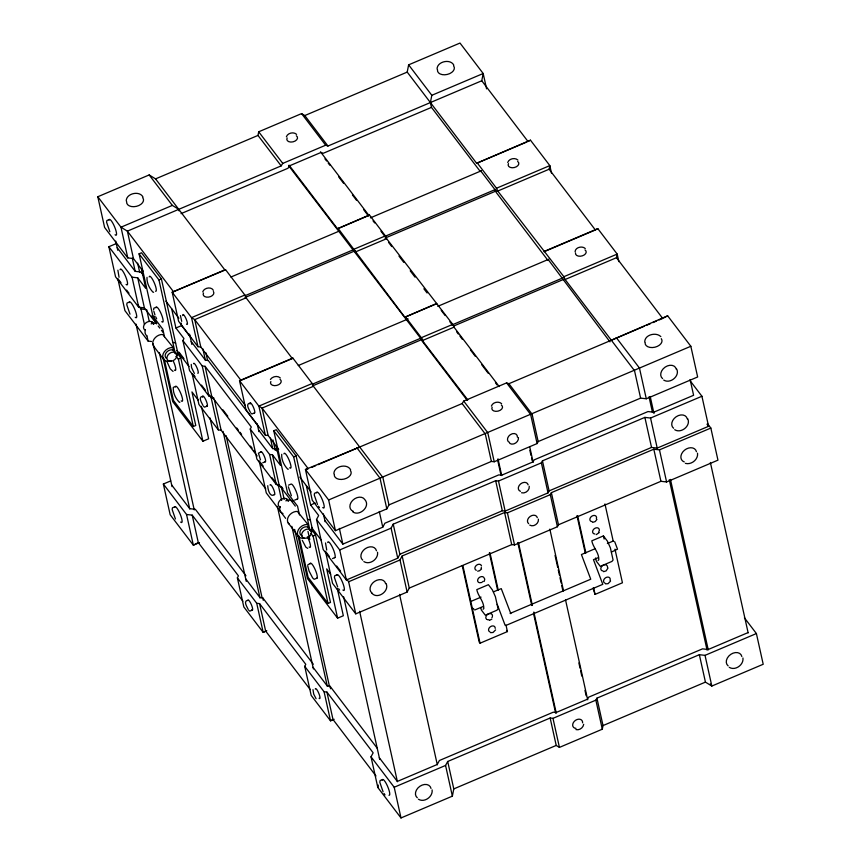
<?xml version="1.0" encoding="UTF-8"?>
<svg xmlns="http://www.w3.org/2000/svg" width="861" height="861" viewBox="0 0 861 861"><rect width="100%" height="100%" fill="white"/><g stroke="black" fill="none" stroke-linecap="round" stroke-linejoin="round"><path stroke-width="1.29" d="M153.592 309.842L153.839 308.195L156.282 307.162M359.683 447.02L305.451 469.503L312.252 500.209L335.446 530.667L386.815 508.873L388.957 504.901L382.876 477.478L313.447 386.288L312.209 383.489L292.848 358.068L292.331 358.553L246.095 297.82L244.858 295.022L225.496 269.59L224.979 270.074L155.561 178.884L149.168 174.944L97.799 196.738L120.981 227.196L127.374 231.146L281.181 165.882L257.988 135.425L258.698 131.798L301.576 113.598L304.783 115.568L327.966 146.026L481.762 80.762L483.182 73.508L460 43.05L408.631 64.844L407.21 72.098L476.628 163.289L526.781 142.011M408.631 64.844L431.813 95.302L430.392 102.556L431.469 107.377L480.287 171.511L480.804 171.027L494.989 189.657L496.237 192.455L547.639 259.979L548.156 259.495L609.965 341.849M699.358 654.694L705.439 682.116L711.832 686.056L763.201 664.261L756.399 633.556L705.03 655.35L699.358 654.694L596.931 698.153L595.855 700.144L552.977 718.343L550.147 718.009L447.709 761.479L453.79 788.902L452.369 796.156L401 817.95L377.818 787.492L378.291 785.071M618.865 261.658L617.186 254.081L597.825 228.649L595.36 229.962L549.124 169.23L549.824 165.603L530.473 140.182L476.628 163.289M659.042 319.991L662.712 318.441L616.476 257.708L617.186 254.081L563.858 276.704L497.755 191.034L496.506 188.236L477.155 162.804M550.147 718.009L556.217 745.432L559.424 747.402L602.302 729.202L603.012 725.575L596.931 698.153M608.038 567.948L606.144 570.886L603.583 571.672M583.704 724.284C583.231 727.771 579.388 730.569 575.934 729.59M202.722 291.911C203.949 287.822 211.236 286.293 213.356 290.308M286.379 136.791C287.639 132.906 293.709 131.55 296.604 134.37M507.699 162.503C508.959 158.607 515.029 157.262 517.924 160.081M491.394 406.091C492.653 402.195 498.723 400.849 501.619 403.669M117.871 270.182L119.055 277.296M147.005 277.371C146.596 282.666 149.394 288.607 153.15 292.32L153.613 292.245M180.423 315.546L181.714 321.357M191.25 364.375L191.562 367.593L194.371 373.437M267.76 485.679C267.728 489.016 269.784 498.078 274.616 494.558M281.708 454.317C281.31 459.613 284.098 465.553 287.854 469.267L288.327 469.18M307.732 564.934L310.423 563.309M325.523 542.947L326.706 550.05M312.984 689.661L313.727 694.16L316.095 698.723M484.259 581.358L484.786 578.99M495.592 629.886L493.041 632.48L490.533 632.652M596.921 519.431L595.209 521.572L592.648 522.358M610.589 581.078L608.049 583.672L605.541 583.855M257.17 456.018L211.741 396.351L208.911 396.028L189.549 370.596L182.887 340.558L183.963 338.567L175.924 328.009L171.651 308.733M295.323 506.139L279.093 484.829L276.263 484.495L256.901 459.074L250.25 429.026L251.315 427.045L205.079 366.312L202.249 365.979L182.887 340.558M266.813 630.801L263.175 632.351L243.814 606.919L237.378 577.86L238.443 575.869L192.207 515.136L186.546 514.48L163.353 484.022L170.693 480.912M689.919 380.497L701.919 396.254L708.581 426.292L657.212 448.086L651.54 447.429L549.103 490.899L548.037 492.879L505.149 511.079L502.318 510.756L399.891 554.215L397.75 558.186L346.38 579.991L323.187 549.533L316.525 519.484L318.667 515.513L310.627 504.955L306.355 485.679M334.165 719.279L330.527 720.818L311.176 695.397L304.729 666.328L305.795 664.348L259.57 603.615L256.729 603.281L237.378 577.86M316.525 519.484L339.718 549.942L391.088 528.148L393.229 524.177L495.656 480.707L498.497 481.041L541.375 462.841L542.452 460.85L644.878 417.391L650.55 418.048L701.919 396.254M346.24 578.603L348.64 581.756L400.01 559.962L402.152 555.98L504.589 512.521L507.42 512.844L550.297 494.655L551.374 492.664L653.811 449.205L659.472 449.862L710.842 428.057L717.956 460.161L666.586 481.956L660.925 481.299L558.488 524.769L557.422 526.749L514.534 544.948L511.703 544.615L409.266 588.085L407.124 592.056L355.754 613.85L332.572 583.392L325.458 551.298L329.451 556.55M388.957 504.901L491.383 461.431L494.225 461.765L537.103 443.566L538.168 441.575L640.606 398.116L646.277 398.772L697.647 376.978L690.834 346.273L667.652 315.815L611.342 340.235M377.818 787.492L371.016 756.787L373.157 752.815L326.922 692.083L324.08 691.76L304.729 666.328M371.016 756.787L394.198 787.245L445.567 765.451L447.709 761.479M281.181 165.882L282.763 163.407L325.652 145.208L327.966 146.026M318.107 464.671L462.12 403.551L463.713 401.086L506.591 382.887L508.905 383.705L532.098 414.163L538.168 441.575M270.397 379.453C272.42 376.408 277.554 375.299 280.299 377.957M481.525 569.035L479.373 570.832L477.651 571.155M599.256 532.561L596.242 534.627M289.07 165.151L337.501 228.768L369.444 214.949L385.394 235.892L386.632 238.691L452.746 324.371L453.995 327.169L499.197 386.546M369.444 214.949L368.928 215.433L320.496 151.816M338.018 228.283L404.853 317.235L436.796 303.416M483.075 609.276L483.817 608.576C484.043 601.172 478.027 596.339 476.8 589.624L488.413 584.694L492.395 589.914L495.398 596.673L498.088 608.813L496.894 610.245L485.281 615.163L481.31 609.943L480.836 607.834M598.072 560.479L598.825 559.779C599.052 552.375 593.025 547.542 591.808 540.826L603.421 535.897L607.392 541.117L610.395 547.876L613.086 560.016L611.902 561.437L600.289 566.366L596.307 561.146L595.608 557.982M491.879 619.081L489.435 620.415M180.767 357.81L195.77 425.485L193.327 426.518L178.431 359.317L180.767 357.81L176.946 352.784M315.481 534.756L330.484 602.431L328.041 603.464L313.135 536.252L315.481 534.756L311.65 529.73M530.473 140.182L527.997 141.495L481.762 80.762M192.207 515.136L198.288 542.559L193.348 545.185L170.166 514.727L163.353 484.022M663.702 317.913L667.652 315.815M259.57 603.615L265.64 631.038L263.175 632.351L256.729 603.281M326.922 692.083L333.003 719.505L330.527 720.818L324.08 691.76M155.561 178.884L257.988 135.425M304.783 115.568L407.21 72.098M109.304 219.49L106.861 220.534L106.603 222.256L109.853 231.695M179.088 210.88L178.744 209.341L172.351 205.402L120.981 227.196L127.783 257.902L133.455 258.558L143.184 271.344M431.813 95.302L483.182 73.508L486.583 88.855M181.047 213.636L287.972 168.261L289.565 165.796L320.992 152.462L323.305 153.269L431.469 107.377M156.551 323.865L144.39 307.883L138.718 307.226L115.535 276.768L108.873 246.72L116.213 243.609M164.505 336.769L162.826 329.214L152.881 316.138L139.062 253.812L141.505 252.779L161.405 278.921L177.452 351.32A8.158 6.059 -37.3 0 1 176.279 356.583M139.062 253.812L158.962 279.954L161.405 278.921M129.473 301.985L127.03 303.018L126.771 304.74L130.011 314.179M225.496 269.59L172.178 292.223L178.614 321.282L197.976 346.703L200.807 347.037L245.417 405.639M292.331 358.553L240.962 380.347L194.726 319.614L191.529 317.644L172.178 292.223L224.979 270.074M337.501 228.768L367.722 215.95M230.931 277.048L339.546 230.963M370.402 217.865L481.493 170.726M244.858 295.022L191.529 317.644L197.976 346.703M496.506 188.236L549.824 165.603L551.514 173.19M353.968 249.227L385.394 235.892M245.116 295.678L353.731 249.593M384.587 236.495L495.678 189.366M245.105 297.486L355.292 250.723M384.996 238.12L496.42 190.841M246.095 297.82L194.726 319.614L200.807 347.037M497.755 191.034L549.124 169.23M175.924 328.009L181.649 325.576L190.765 337.544M355.216 252.025L386.632 238.691M175.719 386.363L173.276 387.407C172.867 392.702 175.655 398.643 179.422 402.345L179.884 402.27M202.852 396.178C197.61 396.91 201.786 402.711 202.916 405.38M292.848 358.068L239.53 380.691L245.977 409.75L265.328 435.182L268.158 435.505L278.706 449.356M544.507 251.283L597.825 228.649M543.991 251.767L595.36 229.962M404.853 317.235L436.279 303.901M298.283 365.527L408.136 318.914M437.765 306.344L548.844 259.204M207.264 406.08L204.498 407.178L203.519 406.274M250.228 402.98C244.976 403.712 249.163 409.524 250.293 412.193M312.209 383.489L258.881 406.112L239.53 380.691L240.962 380.347M405.38 316.751L421.32 337.706L452.746 324.371M312.468 384.157L421.083 338.061M451.939 324.974L563.029 277.834M312.457 385.954L422.643 339.202M453.596 326.071L563.772 279.308M313.447 386.288L262.088 408.082L258.881 406.112L265.328 435.182M563.858 276.704L565.107 279.502L616.476 257.708M453.995 327.169L422.568 340.504L421.32 337.706M254.63 412.893L251.875 413.98L250.895 413.086M162.966 357.498L172.749 401.624L202.895 441.23L208.631 438.798L201.431 406.36M299.488 514.964L297.54 506.15L287.585 493.084L273.766 430.758L276.209 429.725L296.109 455.867L312.166 528.267A8.158 6.059 -37.3 0 1 311.865 531.764M261.044 451.81L258.44 453.23L260.496 459.914M265.457 461.722L262.702 462.809M174.869 506.774L172.426 507.818L172.168 509.54L175.418 518.979M273.766 430.758L293.666 456.9L296.109 455.867M311.983 467.265L315.653 465.704M508.905 383.705L644.362 326.222M646.805 325.189L650.475 323.628M652.929 322.595L656.599 321.035M288.543 485.141L290.986 484.108A8.158 1.776 67 0 1 296.087 491.233A8.158 1.776 67 0 1 297.131 499.046M297.605 498.971L294.688 500.09M316.966 492.255L314.513 493.299L314.265 495.021L317.505 504.46M199.461 542.591L193.348 545.185L186.546 514.48M310.627 504.955L315.212 503.007M307.366 469.051L305.451 469.503L328.633 499.961L690.834 346.273M332.486 558.606L334.94 557.562M248.076 600.149C242.824 600.881 247.01 606.682 248.14 609.362M317.031 578.172L314.125 579.292L312.651 577.946L309.099 571.101L307.732 565.989M252.477 610.062L249.722 611.149L248.743 610.245M337.125 574.75L334.681 575.783L334.423 577.505L337.663 586.944M297.96 535.746L307.452 578.57L337.609 618.176L343.335 615.744L337.297 588.493M471.161 601.322L481.051 597.125M493.418 591.884L501.253 588.623L510.81 613.613L510.153 613.409L590.743 579.216L581.423 554.538L595.016 548.769M607.36 543.528L613.538 540.912M483.344 606.402L474.723 609.986M598.244 557.637L593.466 559.672L602.786 584.339L505.784 625.506M611.396 552.062L617.509 549.189L614.668 541.644M462.271 565.774L479.179 642.048L480.061 643.199L507.43 631.587L505.999 625.118M593.035 588.074L595.059 594.402L622.438 582.789L614.98 549.178M382.521 779.539L380.078 780.572L379.819 782.305L383.07 791.743M748.08 632.587L708.172 649.517L702.501 648.86L588.612 697.195L587.546 699.175L556.12 712.51L553.289 712.187L439.39 760.511L437.248 764.482L397.341 781.422L379.324 757.755M453.79 788.902L556.217 745.432M603.012 725.575L705.439 682.116M173.05 371.446L170.209 368.842L166.905 361.405M307.754 548.392L305.816 547.122L302.265 540.277M117.193 247.688L135.199 271.355L140.87 272.011L143.152 275.003M108.873 246.72L132.056 277.177L137.728 277.834L145.767 288.403L141.495 269.127M137.792 304.794L140.989 308.991L146.661 309.648L149.222 321.207M121.003 282.731L117.796 278.534L124.92 310.627L148.103 341.085L151.504 341.483M207.953 393.552L211.171 397.793L214.012 398.126M192.1 373.652L198.934 404.466L218.296 429.887L221.126 430.22L265.737 488.822M250.25 429.026L269.601 454.457L272.431 454.78L280.482 465.349L276.209 446.073M276.112 483.086L278.534 486.261L281.364 486.594L282.989 488.725M313.318 664.251L262.713 597.782L259.871 597.459L245.686 578.829M377.452 748.51L330.064 686.26L327.223 685.926L313.049 667.297M166.345 358.284A5.435 4.036 -37.3 0 1 166.431 352.429A5.435 4.036 -37.3 0 1 172.932 350.061L173.416 350.319L173.362 347.683L172.609 347.532A8.158 6.059 -37.3 0 0 162.686 355.841A8.158 6.059 -37.3 0 0 171.49 360.598M685.378 463.369C691.34 465.08 698.422 459.451 697.539 453.177M521.551 492.783C525.328 493.859 529.806 490.307 529.257 486.336M311.467 531.603L309.4 529.3A5.435 4.036 -37.3 0 0 301.899 533.411A5.435 4.036 -37.3 0 0 306.204 538.179A5.435 4.036 -37.3 0 0 311.467 531.603L308.13 527.266L308.066 524.629L307.312 524.478A8.158 6.059 -37.3 0 0 297.54 531.894A8.158 6.059 -37.3 0 0 304.256 538.136M152.881 316.138L154.776 316.676M172.781 342.28L175.633 343.087M307.485 519.226L310.337 520.033M663.691 380.056C670.03 384.221 680.104 376.16 676.746 369.121M674.701 429.704C681.04 433.869 691.114 425.808 687.756 418.769M509.766 443.437C513.533 445.815 519.075 441.79 518.43 437.506M529.741 525.102C533.508 527.481 539.061 523.466 538.416 519.172M152.957 322.918L151.288 321.616A5.435 4.036 -37.3 0 0 144.777 323.984A5.435 4.036 -37.3 0 0 144.691 329.838M729.256 667.34C735.208 671.106 743.969 664.746 742.946 657.976M352.859 511.951C359.737 516.654 370.951 506.257 364.806 499.574A8.599 6.382 -37.3 0 0 352.612 500.435A8.599 6.382 -37.3 0 0 353.279 511.326M286.476 498.82L288.037 500.865L285.992 498.562A5.435 4.036 -37.3 0 0 279.082 501.489A5.435 4.036 -37.3 0 0 280.363 507.301M308.13 527.266L307.646 526.997A5.435 4.036 -37.3 0 0 300.737 529.935A5.435 4.036 -37.3 0 0 302.017 535.746M363.859 561.598C369.81 565.365 378.582 559.015 377.559 552.235M418.424 799.234C424.365 803.001 433.137 796.64 432.114 789.871M585.276 248.549C582.337 245.536 575.051 247.279 575.094 251.875M660.828 336.608C656.179 331.851 644.674 334.606 644.738 341.871M371.898 593.197C377.409 599.923 389.861 591.033 386.072 583.51M707.645 423.86L710.842 428.057M706.978 424.193L708.581 426.292M616.282 337.609L639.465 368.067L646.277 398.772M565.107 279.502L634.525 370.693L640.606 398.116M744.41 617.8L756.399 633.556M301.576 113.598L325.652 145.208M506.591 382.887L530.656 414.507L537.103 443.566M373.05 220.857L374.632 222.924M380.928 231.2L384.878 236.377M441.198 310.358L445.137 315.535M449.862 321.745L451.444 323.811M324.963 158.854L326.577 160.975M328.192 163.095L329.806 165.215M338.685 176.882L343.539 183.242M352.418 194.909L356.454 200.204M363.719 209.75L368.562 216.111M388.526 242.339L391.744 246.558M398.966 256.061L403.787 262.39M410.213 270.828L415.034 277.156M423.87 288.769L427.088 292.988M456.696 331.894L458.31 334.014M459.925 336.134L462.346 339.309M470.429 349.921L475.272 356.282M481.729 364.763L488.187 373.243M495.452 382.79L497.066 384.91M710.239 683.957L711.832 686.056L705.03 655.35M467.771 399.881L288.704 165.829M467.254 400.365L422.051 340.988L420.803 338.179M258.698 131.798L282.763 163.407M463.713 401.086L487.778 432.696L494.225 461.765M462.12 403.551L485.303 434.009L491.383 461.431M506.548 630.424L507.43 631.587M149.168 174.944L172.351 205.402M356.82 447.709L380.002 478.167L386.815 508.873M173.61 291.879L127.374 231.146L133.455 258.558M308.313 468.815L262.088 408.082L268.158 435.505M165.904 301.178L178.884 318.226M299.8 477.059L311.155 491.975M258.031 425.894L208.222 360.479L205.392 360.156L191.207 341.526M277.855 451.95L275.574 448.958L272.743 448.624L258.558 429.994M127.783 257.902L104.601 227.444L97.799 196.738M324.845 520.453L342.861 544.12L382.768 527.18L384.91 523.208L498.799 474.885L501.64 475.207L533.056 461.873L534.132 459.892L648.021 411.558L653.693 412.215L693.6 395.285L690.113 379.561M151.525 316.041L156.39 322.434M179.099 352.267L183.963 358.66M222.934 409.847L227.799 416.24M236.721 427.949L238.346 430.08M239.961 432.211L241.586 434.342M250.508 446.063L252.133 448.194M253.758 450.325L255.373 452.455M158.176 325.996L159.802 328.127M161.427 330.258L163.041 332.389M176.839 350.502L189 366.485M311.542 527.449L321.271 540.234M173.362 347.683L162.654 334.466A8.158 6.059 -37.3 0 0 154.022 339.202A8.158 6.059 -37.3 0 0 154.506 347.134M308.066 524.629L297.368 511.412A8.158 6.059 -37.3 0 0 288.726 516.148A8.158 6.059 -37.3 0 0 289.21 524.08M193.434 374.481L195.049 376.601M201.496 385.082L205.531 390.377M263.208 466.135L259.172 460.839L266.286 492.933L285.648 518.365M272.076 477.79L274.498 480.965M152.246 322.132L153.807 324.188M286.961 499.079L288.521 501.134M151.762 321.874L153.323 323.919M172.717 349.34L176.763 354.657A5.435 4.036 -37.3 0 1 171.49 361.233A5.435 4.036 -37.3 0 1 167.185 356.476A5.435 4.036 -37.3 0 1 174.686 352.353L176.763 354.657M126.599 290.082L128.999 293.235M336.651 566L340.644 571.252M176.128 356.293L178.431 359.317M310.843 533.239L313.135 536.252M198.396 400.365L191.96 391.916L202.895 441.23M330.689 574.136L326.674 568.863L337.609 618.176M153.441 345.961L163.396 359.026M288.155 522.907L298.1 535.972M193.327 426.518L173.427 400.376L164.257 359.005M328.041 603.464L308.13 577.322L298.961 535.951M245.955 575.783L195.35 509.314L189.689 508.657L171.673 484.991M198.288 542.559L242.899 601.161M265.64 631.038L310.261 689.639M333.003 719.505L375.988 775.976M473.346 608.436L473.873 609.201M318.484 506.214L319.442 507.613M338.653 588.698L339.6 590.108M384.049 793.498L385.007 794.897M453.812 65.145C450.454 58.419 436.882 61.486 437.087 69.106M350.631 469.805C347.284 463.078 333.713 466.145 333.907 473.765M142.98 197.04C139.622 190.313 126.05 193.381 126.255 201M291.384 495.742L288.306 486.777M155.766 316.913L156.67 318.796M497.206 604.325L505.127 625.301M154.958 314.954L153.839 311.284M710.379 462.486L748.155 632.9M670.461 479.426L708.248 649.84M669.288 479.728L707.064 650.141M650.206 396.49L653.973 413.495M649.022 396.792L652.498 412.484M659.472 449.862L666.586 481.956M650.55 418.048L657.212 448.086M653.811 449.205L660.925 481.299M644.878 417.391L651.54 447.429M604.949 503.933L613.269 541.418M603.421 535.897L604.121 539.061M577.58 515.556L585.889 553.042M593.627 587.934L595.059 594.402M576.988 515.685L585.297 553.171M551.374 492.664L558.488 524.769M550.297 494.655L557.422 526.749M595.855 700.144L602.302 729.202M542.452 460.85L549.103 490.899M541.375 462.841L548.037 492.879M549.845 529.128L563.524 590.829M565.559 600.02L587.676 699.789M555.054 555.453L557.67 567.248M558.251 569.874L559.413 575.116M559.994 577.742L561.157 582.983M561.738 585.598L562.9 590.85M578.883 662.948L580.045 668.19M580.626 670.805L581.788 676.057M584.985 690.468L586.147 695.72M529.709 446.751L533.142 462.239M529.849 450.228L531.011 455.458M531.592 458.074L532.173 460.689M518.419 542.462L532.389 605.477M533.842 612.042L556.26 713.123M517.816 542.57L531.764 605.487M533.508 613.355L555.603 712.983M497.992 458.795L501.715 475.573M497.561 459.634L501.037 475.326M507.42 512.844L514.534 544.948M552.977 718.343L559.424 747.402M498.497 481.041L505.149 511.079M504.589 512.521L511.703 544.615M495.656 480.707L502.318 510.756M489.952 552.74L498.261 590.226M489.36 552.87L497.669 590.355M462.863 565.645L480.061 643.199M402.152 555.98L409.266 588.085M393.229 524.177L399.891 554.215M400.01 559.962L407.124 592.056M445.567 765.451L452.369 796.156M391.088 528.148L397.75 558.186M399.547 594.381L437.323 764.805M379.281 511.456L382.758 527.147M359.629 611.321L397.416 781.734M339.374 528.385L342.85 544.077M348.64 581.756L355.754 613.85M394.198 787.245L401 817.95M328.633 499.961L335.446 530.667M339.718 549.942L346.38 579.991M343.657 596.834L379.69 759.38M323.392 513.877L325.124 521.723M293.666 456.9L309.723 529.3A5.435 4.036 -37.3 0 1 309.788 530.43M307.937 531.334L309.766 539.556M330.064 686.26L330.624 688.768M294.666 529.418L329.537 686.723M272.948 439.917L275.272 450.378M291.847 526.319L327.298 686.249M281.364 486.594L284.205 499.434M270.419 438.131L272.733 448.592M272.431 454.78L279.093 484.829M278.534 486.261L281.655 500.392M269.601 454.457L276.263 484.495M277.371 506.376L313.404 668.922M257.213 423.903L258.924 431.641M262.713 597.782L263.262 600.3M226.152 435.709L262.185 598.255M205.887 352.752L207.63 360.598M223.053 431.35L260.011 598.072M214.292 399.407L221.126 430.22M202.895 348.899L205.467 360.511M205.079 366.312L211.741 396.351M211.171 397.793L218.296 429.887M202.249 365.979L208.911 396.028M210.03 417.972L246.257 581.379M189.571 334.133L191.863 344.465M181.079 323.004L181.649 325.576M158.962 279.954L175.009 352.353A5.435 4.036 -37.3 0 1 175.084 353.494M159.371 352.633L194.242 509.938M137.652 263.122L139.686 272.28M153.14 343.797L189.754 508.969M137.728 277.834L144.39 307.883M132.293 258.246L135.199 271.323M140.989 308.991L144.4 324.393M146.962 335.951L148.103 341.085M132.056 277.177L138.718 307.226M135.995 324.07L172.039 486.616M115.729 241.112L117.774 250.303M282.978 513.554A8.158 6.059 -37.3 0 1 280.159 506.612M285.83 500.833A8.158 6.059 -37.3 0 1 292.858 501.22M307.366 536.758A8.158 1.776 67 0 1 310.358 545.035A8.158 1.776 67 0 1 309.077 547.004M310.175 563.89A8.158 1.776 67 0 1 315.104 569.455A8.158 1.776 67 0 1 316.568 578.258M575.987 728.374A5.435 4.036 -37.3 0 1 572.823 723.918A5.435 4.036 -37.3 0 1 578.452 719.204A5.435 4.036 -37.3 0 1 582.596 722.831M728.148 665.887A8.599 6.382 -37.3 0 1 730.731 654.382A8.599 6.382 -37.3 0 1 741.838 656.523M382.273 780.152A8.599 1.862 67 0 1 387.45 786.018A8.599 1.862 67 0 1 389 795.284M417.316 797.781A8.599 6.382 -37.3 0 1 419.899 786.276A8.599 6.382 -37.3 0 1 431.006 788.418M174.611 507.398A8.599 1.862 67 0 1 180.24 514.286A8.599 1.862 67 0 1 180.649 522.067M247.903 600.537A5.435 1.184 67 0 1 251.466 604.896A5.435 1.184 67 0 1 251.724 609.825M315.266 689.004A5.435 1.184 67 0 1 318.828 693.374A5.435 1.184 67 0 1 319.076 698.293M594.833 533.96A3.659 2.723 -37.3 0 1 592.712 530.968A3.659 2.723 -37.3 0 1 596.501 527.793A3.659 2.723 -37.3 0 1 599.288 530.236M599.105 531.043A3.659 2.723 -37.3 0 1 598.718 531.84M603.034 570.951A3.659 2.723 -37.3 0 1 600.913 567.959A3.659 2.723 -37.3 0 1 604.702 564.784A3.659 2.723 -37.3 0 1 607.489 567.227M592.099 521.637A3.659 2.723 -37.3 0 1 590.065 518.365A3.659 2.723 -37.3 0 1 594.338 515.448A3.659 2.723 -37.3 0 1 596.372 518.709M604.992 583.134A3.659 2.723 -37.3 0 1 603.97 579.475A3.659 2.723 -37.3 0 1 608.275 577.118A3.659 2.723 -37.3 0 1 610.04 580.357M479.835 582.768A3.659 2.723 -37.3 0 1 478.77 577.968A3.659 2.723 -37.3 0 1 484.237 578.269M483.129 581.369A3.659 2.723 -37.3 0 1 482.397 581.982M481.557 582.434A3.659 2.723 -37.3 0 1 480.686 582.703M476.316 570.283A3.659 2.723 -37.3 0 1 476.391 565.322A3.659 2.723 -37.3 0 1 481.503 565.946M481.374 567.517A3.659 2.723 -37.3 0 1 480.976 568.314M486.605 619.253A3.659 2.723 -37.3 0 1 488.112 614.097A3.659 2.723 -37.3 0 1 492.492 616.024M492.309 616.831A3.659 2.723 -37.3 0 1 491.911 617.628M488.887 619.694A3.659 2.723 -37.3 0 1 487.251 619.597M489.984 631.931A3.659 2.723 -37.3 0 1 490.436 626.679A3.659 2.723 -37.3 0 1 495.215 628.358M146.822 335.833A8.158 6.059 -37.3 0 1 145.455 329.666M151.127 323.887A8.158 6.059 -37.3 0 1 156.713 323.499M173.567 361.685A8.158 1.776 67 0 1 174.363 370.058M175.472 386.955A8.158 1.776 67 0 1 180.821 393.499A8.158 1.776 67 0 1 181.197 400.882M371.92 592.992A8.599 6.382 -37.3 0 1 374.492 581.476A8.599 6.382 -37.3 0 1 385.61 583.629M684.269 461.916A8.599 6.382 -37.3 0 1 684.43 450.26A8.599 6.382 -37.3 0 1 696.441 451.734M129.215 302.598A8.599 1.862 67 0 1 134.843 309.486A8.599 1.862 67 0 1 135.242 317.268M336.866 575.363A8.599 1.862 67 0 1 342.495 582.251A8.599 1.862 67 0 1 342.904 590.033M202.69 397.265A5.435 1.184 67 0 1 205.973 400.268A5.435 1.184 67 0 1 206.511 405.854M528.643 523.649A5.435 4.036 -37.3 0 1 530.279 516.363A5.435 4.036 -37.3 0 1 537.307 517.73M270.042 485.034A5.435 1.184 67 0 1 273.324 488.747A5.435 1.184 67 0 1 274.304 494.612M283.915 453.865A8.158 1.776 67 0 1 289.253 460.409A8.158 1.776 67 0 1 289.64 467.792M156.035 307.743A8.158 1.776 67 0 1 161.384 314.287A8.158 1.776 67 0 1 161.76 321.67M149.201 276.919A8.158 1.776 67 0 1 154.13 282.483A8.158 1.776 67 0 1 155.593 291.287M120.056 269.762A8.599 1.862 67 0 1 125.684 276.65A8.599 1.862 67 0 1 126.093 284.431M362.761 560.156A8.599 6.382 -37.3 0 1 365.344 548.64A8.599 6.382 -37.3 0 1 376.451 550.792M673.593 428.251A8.599 6.382 -37.3 0 1 676.176 416.746A8.599 6.382 -37.3 0 1 687.282 418.898M327.707 542.527A8.599 1.862 67 0 1 332.895 548.382A8.599 1.862 67 0 1 334.445 557.648M520.453 491.33A5.435 4.036 -37.3 0 1 520.55 483.957A5.435 4.036 -37.3 0 1 528.148 484.883M260.883 452.197A5.435 1.184 67 0 1 264.445 456.556A5.435 1.184 67 0 1 264.704 461.485M193.531 363.729A5.435 1.184 67 0 1 196.814 367.432A5.435 1.184 67 0 1 197.793 373.297M509.626 442.5A5.435 4.036 -37.3 0 1 510.293 434.697A5.435 4.036 -37.3 0 1 517.396 437.194M662.583 378.603A8.599 6.382 -37.3 0 1 665.166 367.098A8.599 6.382 -37.3 0 1 676.283 369.24M316.708 492.879A8.599 1.862 67 0 1 322.337 499.767A8.599 1.862 67 0 1 322.735 507.549M109.056 220.115A8.599 1.862 67 0 1 114.674 227.003A8.599 1.862 67 0 1 115.083 234.784M501.339 405.036A5.435 3.444 -12.5 0 1 498.045 411.127A5.435 3.444 -12.5 0 1 492.169 407.21M584.996 249.927A5.435 3.444 -12.5 0 1 582.391 255.825A5.435 3.444 -12.5 0 1 575.503 253.026M517.644 161.459A5.435 3.444 -12.5 0 1 514.351 167.54A5.435 3.444 -12.5 0 1 508.474 163.622M213.399 291.545A5.435 3.444 -12.5 0 1 208.685 297.088A5.435 3.444 -12.5 0 1 203.497 293.031M280.019 379.335A5.435 3.444 -12.5 0 1 276.736 385.427A5.435 3.444 -12.5 0 1 270.849 381.509M296.324 135.747A5.435 3.444 -12.5 0 1 293.041 141.839A5.435 3.444 -12.5 0 1 287.154 137.921M661.28 338.664A8.599 5.446 -12.5 0 1 654.93 347.209A8.599 5.446 -12.5 0 1 645.126 342.484M350.449 470.558A8.599 5.446 -12.5 0 1 344.099 479.103A8.599 5.446 -12.5 0 1 334.294 474.389M142.797 197.793A8.599 5.446 -12.5 0 1 136.436 206.349A8.599 5.446 -12.5 0 1 126.642 201.625M453.629 65.899A8.599 5.446 -12.5 0 1 447.268 74.444A8.599 5.446 -12.5 0 1 437.474 69.73M182.704 315.6A5.435 1.184 67 0 1 185.987 318.602A5.435 1.184 67 0 1 186.525 324.177M250.067 404.067A5.435 1.184 67 0 1 253.048 406.435A5.435 1.184 67 0 1 254.318 412.946"/></g></svg>
